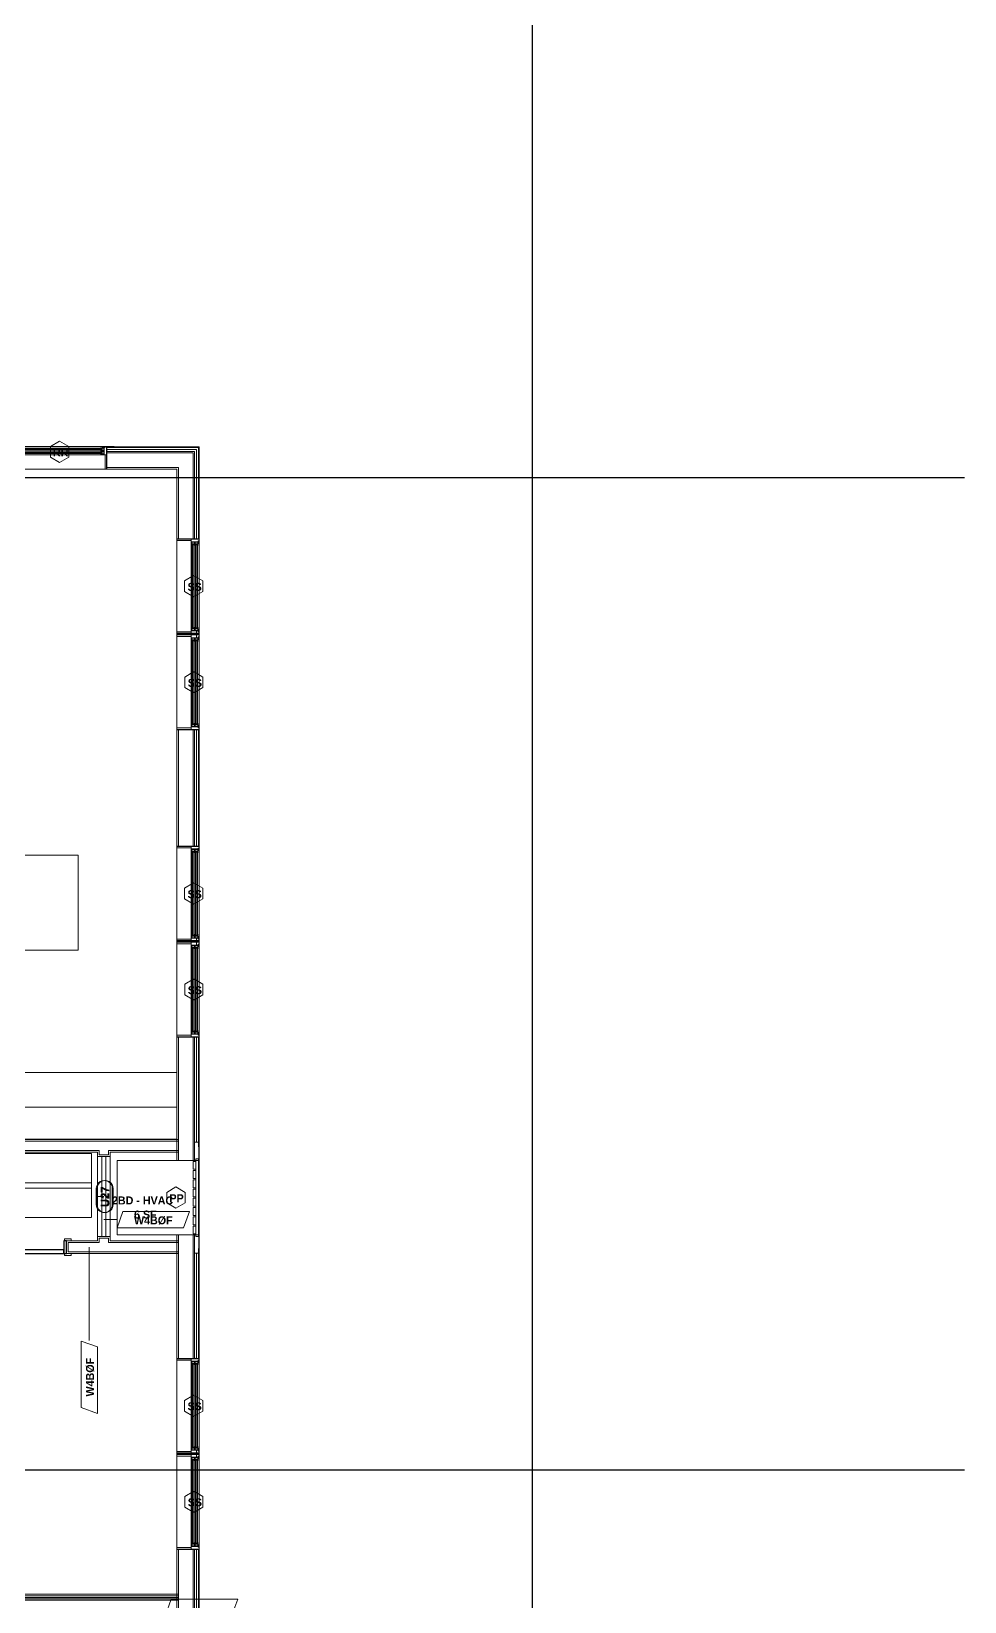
# Model space of a CAD drawing. Header units: inches. Extents: x -4058 to -1781, y 9814 to 12264.
# Drawn here: x -2131 to -1781, y 10418 to 11007 of the extents above; entities that cross this region are included whole.
import ezdxf

# ---------------------------------------------------------------- set-up
doc = ezdxf.new("R2010")
doc.units = ezdxf.units.IN
doc.header["$MEASUREMENT"] = 0
doc.linetypes.add('Dash', pattern=[0.25, 0.125, -0.125])
doc.linetypes.add('Grid Line 1_2_', pattern=[0.875, 0.5, -0.125, 0.125, -0.125])
for name, color, linetype, lineweight in [('0-1', 7, 'Continuous', 5), ('0-2', 7, 'Continuous', 9), ('A-AREA-IDEN', 2, 'Continuous', 9), ('A-DETL-GENF-HDLN-1', 7, 'Dash', 9), ('A-DETL-GENF-HDLN-2', 1, 'Continuous', 18), ('A-DOOR-3', 31, 'Continuous', 9), ('A-DOOR-4', 31, 'Continuous', 30), ('A-DOOR-FRAM-3', 31, 'Continuous', 30), ('A-DOOR-IDEN', 31, 'Continuous', 9), ('A-GENM-1', 7, 'Continuous', 9), ('A-GLAZ', 151, 'Continuous', 18), ('A-GLAZ-1', 10, 'Continuous', 30), ('A-GLAZ-2', 7, 'Continuous', 9), ('A-GLAZ-IDEN', 152, 'Continuous', 9), ('A-WALL', 113, 'Continuous', 18), ('A-WALL-1', 7, 'Continuous', 9), ('A-WALL-2', 250, 'Continuous', 18), ('A-WALL-3', 113, 'Continuous', 9), ('A-WALL-IDEN', 211, 'Continuous', 9), ('I-WALL-1', 7, 'Continuous', 9), ('Q-CASE', 31, 'Continuous', 9), ('Q-CASE-HDLN', 31, 'Dash', 9), ('S-GRID-1', 1, 'Grid Line 1_2_', 30)]:
    doc.layers.add(name, color=color, linetype=linetype, lineweight=lineweight)
doc.styles.add('Arial_B', font='arialbd.ttf', dxfattribs={"height": 3})
doc.styles.add('Century Gothic_B', font='GOTHICB.TTF', dxfattribs={"height": 3})

# ---------------------------------------------------------------- blocks, each defined once
blk = doc.blocks.new('Window-Double_Hung-Marvin-Essential - 2-WIDE _TEMP ALL LOW_ ESDH3066-3454271-UNITS PLANS - 3RD FLOOR')
at = {"layer": 'A-DETL-GENF-HDLN-1'}
blk.add_line((16.1, -4.22), (-16.5, -4.22), dxfattribs=at)
at = {"layer": 'A-DETL-GENF-HDLN-2'}
for p, q in [((-17.13, 4.19), (-17.75, 4.19)), ((-17.13, -1.16), (-17.13, 4.19)), ((17.12, 4.19), (17.75, 4.19)), ((17.12, 4.19), (17.12, -1.16)), ((-19.25, -3.23), (-19.25, -3.19)), ((-19.25, -3.19), (-17.9, -3.19)), ((-17.75, -3.23), (-19.25, -3.23)), ((-17.9, -3.19), (-17.9, -3.08)), ((-17.9, -3.08), (-17.75, -3.08)), ((-16.72, -1.19), (-17.75, -1.19)), ((-17.75, -4.28), (-17.75, -1.19)), ((-17.75, -4.28), (-17.16, -4.28)), ((-17.08, -3.87), (-17.16, -4.28)), ((-17.08, -3.87), (-16.19, -3.87)), ((-16.85, -4.25), (-16.85, -3.87)), ((-16.3, -4.25), (-16.85, -4.25)), ((-16.72, -3.77), (-16.72, -1.19)), ((-16.38, -3.77), (-16.72, -3.77)), ((-16.56, -1.53), (-15.34, -1.53)), ((-16.56, -1.53), (-16.56, -2.47)), ((-15.34, -2.47), (-16.56, -2.47)), ((-16.56, -2.75), (-15.34, -2.75)), ((-16.56, -2.75), (-16.56, -3.69)), ((-15.34, -3.69), (-16.56, -3.69)), ((-16.38, -3.87), (-16.38, -3.77)), ((-16.18, -4.01), (-16.3, -4.01)), ((-16.3, -4.01), (-16.3, -4.25)), ((-16.19, -3.87), (-16.19, -3.97)), ((-16.19, -3.97), (-16.1, -3.97)), ((-16.18, -4.22), (-16.18, -4.01)), ((-16.18, -4.22), (-16.1, -4.22)), ((-16.1, -3.97), (-16.1, -4.22)), ((-15.28, -1.65), (-15.94, -1.65)), ((-15.94, -1.65), (-15.94, -2.37)), ((-15.94, -2.37), (-15.28, -2.37)), ((-15.28, -2.87), (-15.94, -2.87)), ((-15.94, -2.87), (-15.94, -3.59)), ((-15.94, -3.59), (-15.28, -3.59)), ((-15.84, -1.66), (-15.84, -2.35)), ((-15.84, -2.88), (-15.84, -3.57)), ((-15.54, -1.79), (-15.54, -2.23)), ((-15.54, -3.01), (-15.54, -3.45)), ((-15.34, -1.53), (-15.28, -1.59)), ((-15.34, -2.47), (-15.28, -2.41)), ((-15.34, -2.75), (-15.28, -2.81)), ((-15.34, -3.69), (-15.28, -3.63)), ((-15.28, -1.59), (-15.28, -1.65)), ((-15.28, -2.37), (-15.28, -2.41)), ((-15.28, -2.81), (-15.28, -2.87)), ((-15.28, -3.59), (-15.28, -3.63)), ((15.34, -1.53), (15.28, -1.59)), ((15.28, -1.59), (15.28, -1.65)), ((15.28, -1.65), (15.94, -1.65)), ((15.28, -2.37), (15.28, -2.41)), ((15.94, -2.37), (15.28, -2.37)), ((15.34, -2.47), (15.28, -2.41)), ((15.34, -2.75), (15.28, -2.81)), ((15.28, -2.81), (15.28, -2.87)), ((15.28, -2.87), (15.94, -2.87)), ((15.28, -3.59), (15.28, -3.63)), ((15.94, -3.59), (15.28, -3.59)), ((15.34, -3.69), (15.28, -3.63)), ((16.56, -1.53), (15.34, -1.53)), ((15.34, -2.47), (16.56, -2.47)), ((16.56, -2.75), (15.34, -2.75)), ((15.34, -3.69), (16.56, -3.69)), ((15.54, -1.79), (15.54, -2.23)), ((15.54, -3.01), (15.54, -3.45)), ((15.84, -1.66), (15.84, -2.35)), ((15.84, -2.88), (15.84, -3.57)), ((15.94, -1.65), (15.94, -2.37)), ((15.94, -2.87), (15.94, -3.59)), ((16.19, -3.97), (16.1, -3.97)), ((16.1, -3.97), (16.1, -4.22)), ((16.18, -4.22), (16.1, -4.22)), ((16.18, -4.22), (16.18, -4.01)), ((16.18, -4.01), (16.3, -4.01)), ((17.08, -3.87), (16.19, -3.87)), ((16.19, -3.87), (16.19, -3.97)), ((16.3, -4.01), (16.3, -4.25)), ((16.3, -4.25), (16.85, -4.25)), ((16.38, -3.87), (16.38, -3.77)), ((16.38, -3.77), (16.72, -3.77)), ((16.56, -1.53), (16.56, -2.47)), ((16.56, -2.75), (16.56, -3.69)), ((16.72, -3.77), (16.72, -1.19)), ((16.72, -1.19), (17.75, -1.19)), ((16.85, -4.25), (16.85, -3.87)), ((17.08, -3.87), (17.16, -4.28)), ((17.75, -4.28), (17.16, -4.28)), ((17.75, -4.28), (17.75, -1.19)), ((17.9, -3.08), (17.75, -3.08)), ((17.75, -3.23), (19.25, -3.23)), ((17.9, -3.19), (17.9, -3.08)), ((19.25, -3.19), (17.9, -3.19)), ((19.25, -3.23), (19.25, -3.19))]:
    blk.add_line(p, q, dxfattribs=at)
at = {"layer": 'A-GLAZ'}
for p, q in [((15.84, -1.66), (-15.84, -1.66)), ((15.84, -1.79), (-15.84, -1.79)), ((15.84, -2.23), (-15.84, -2.23)), ((15.84, -2.35), (-15.84, -2.35)), ((15.84, -2.88), (-15.84, -2.88)), ((15.84, -3.01), (-15.84, -3.01)), ((15.84, -3.45), (-15.84, -3.45)), ((15.84, -3.57), (-15.84, -3.57))]:
    blk.add_line(p, q, dxfattribs=at)
at = {"layer": 'A-GLAZ-1'}
for p, q in [((-17.75, -1.16), (-17.75, 4.19)), ((17.75, 4.19), (17.75, -1.16)), ((-17.75, -4.28), (-17.75, -1.19)), ((17.75, -1.19), (17.75, -4.28))]:
    blk.add_line(p, q, dxfattribs=at)
at = {"layer": 'A-GLAZ-2'}
for p, q in [((-17.75, 4.19), (17.75, 4.19)), ((-17.75, -1.19), (17.75, -1.19)), ((17.75, -4.28), (-17.75, -4.28)), ((17.75, -4.19), (20.21, -4.19)), ((20.21, -4.25), (17.75, -4.25)), ((20.21, -4.19), (20.21, -4.25))]:
    blk.add_line(p, q, dxfattribs=at)
blk = doc.blocks.new('Perforated Panel at Magic-Pak - hvac panel - 3rd floor-2505074-UNITS PLANS - 3RD FLOOR')
at = {"layer": 'A-GLAZ-2'}
for p, q in [((-19.01, -4.13), (19.01, -4.13)), ((19.01, -4.19), (-19.01, -4.19))]:
    blk.add_line(p, q, dxfattribs=at)
blk = doc.blocks.new('Window-Double_Hung-Marvin-Essential - 2-WIDE _TEMP ALL LOW_ ESDH3066-3454268-UNITS PLANS - 3RD FLOOR')
at = {"layer": 'A-DETL-GENF-HDLN-1'}
blk.add_line((16.1, 4.22), (-16.5, 4.22), dxfattribs=at)
at = {"layer": 'A-DETL-GENF-HDLN-2'}
for p, q in [((-19.25, 3.23), (-19.25, 3.19)), ((-17.75, 3.23), (-19.25, 3.23)), ((-19.25, 3.19), (-17.9, 3.19)), ((-17.9, 3.19), (-17.9, 3.08)), ((-17.9, 3.08), (-17.75, 3.08)), ((-17.75, 4.28), (-17.16, 4.28)), ((-17.75, 4.28), (-17.75, 1.19)), ((-16.72, 1.19), (-17.75, 1.19)), ((-17.08, 3.87), (-17.16, 4.28)), ((-17.13, 1.16), (-17.13, -4.19)), ((-17.08, 3.87), (-16.19, 3.87)), ((-16.85, 4.25), (-16.85, 3.87)), ((-16.3, 4.25), (-16.85, 4.25)), ((-16.38, 3.77), (-16.72, 3.77)), ((-16.72, 3.77), (-16.72, 1.19)), ((-15.34, 3.69), (-16.56, 3.69)), ((-16.56, 2.75), (-16.56, 3.69)), ((-16.56, 2.75), (-15.34, 2.75)), ((-15.34, 2.47), (-16.56, 2.47)), ((-16.56, 1.53), (-16.56, 2.47)), ((-16.56, 1.53), (-15.34, 1.53)), ((-16.38, 3.87), (-16.38, 3.77)), ((-16.3, 4.01), (-16.3, 4.25)), ((-16.18, 4.01), (-16.3, 4.01)), ((-16.19, 3.97), (-16.1, 3.97)), ((-16.19, 3.87), (-16.19, 3.97)), ((-16.18, 4.22), (-16.1, 4.22)), ((-16.18, 4.22), (-16.18, 4.01)), ((-16.1, 3.97), (-16.1, 4.22)), ((-15.94, 2.87), (-15.94, 3.59)), ((-15.94, 3.59), (-15.28, 3.59)), ((-15.28, 2.87), (-15.94, 2.87)), ((-15.94, 1.65), (-15.94, 2.37)), ((-15.94, 2.37), (-15.28, 2.37)), ((-15.28, 1.65), (-15.94, 1.65)), ((-15.84, 2.88), (-15.84, 3.57)), ((-15.84, 1.66), (-15.84, 2.35)), ((-15.54, 3.01), (-15.54, 3.45)), ((-15.54, 1.79), (-15.54, 2.23)), ((-15.34, 3.69), (-15.28, 3.63)), ((-15.34, 2.75), (-15.28, 2.81)), ((-15.34, 2.47), (-15.28, 2.41)), ((-15.34, 1.53), (-15.28, 1.59)), ((-15.28, 3.59), (-15.28, 3.63)), ((-15.28, 2.81), (-15.28, 2.87)), ((-15.28, 2.37), (-15.28, 2.41)), ((-15.28, 1.59), (-15.28, 1.65)), ((15.34, 3.69), (15.28, 3.63)), ((15.28, 3.59), (15.28, 3.63)), ((15.94, 3.59), (15.28, 3.59)), ((15.28, 2.81), (15.28, 2.87)), ((15.28, 2.87), (15.94, 2.87)), ((15.34, 2.75), (15.28, 2.81)), ((15.34, 2.47), (15.28, 2.41)), ((15.28, 2.37), (15.28, 2.41)), ((15.94, 2.37), (15.28, 2.37)), ((15.28, 1.59), (15.28, 1.65)), ((15.28, 1.65), (15.94, 1.65)), ((15.34, 1.53), (15.28, 1.59)), ((15.34, 3.69), (16.56, 3.69)), ((16.56, 2.75), (15.34, 2.75)), ((15.34, 2.47), (16.56, 2.47)), ((16.56, 1.53), (15.34, 1.53)), ((15.54, 3.01), (15.54, 3.45)), ((15.54, 1.79), (15.54, 2.23)), ((15.84, 2.88), (15.84, 3.57)), ((15.84, 1.66), (15.84, 2.35)), ((15.94, 2.87), (15.94, 3.59)), ((15.94, 1.65), (15.94, 2.37)), ((16.18, 4.22), (16.1, 4.22)), ((16.1, 3.97), (16.1, 4.22)), ((16.19, 3.97), (16.1, 3.97)), ((16.18, 4.22), (16.18, 4.01)), ((16.18, 4.01), (16.3, 4.01)), ((16.19, 3.87), (16.19, 3.97)), ((17.08, 3.87), (16.19, 3.87)), ((16.3, 4.01), (16.3, 4.25)), ((16.3, 4.25), (16.85, 4.25)), ((16.38, 3.87), (16.38, 3.77)), ((16.38, 3.77), (16.72, 3.77)), ((16.56, 2.75), (16.56, 3.69)), ((16.56, 1.53), (16.56, 2.47)), ((16.72, 3.77), (16.72, 1.19)), ((16.72, 1.19), (17.75, 1.19)), ((16.85, 4.25), (16.85, 3.87)), ((17.08, 3.87), (17.16, 4.28)), ((17.12, -4.19), (17.12, 1.16)), ((17.75, 4.28), (17.16, 4.28)), ((17.75, 4.28), (17.75, 1.19)), ((17.75, 3.23), (19.25, 3.23)), ((17.9, 3.08), (17.75, 3.08)), ((17.9, 3.19), (17.9, 3.08)), ((19.25, 3.19), (17.9, 3.19)), ((19.25, 3.23), (19.25, 3.19)), ((-17.13, -4.19), (-17.75, -4.19)), ((17.12, -4.19), (17.75, -4.19))]:
    blk.add_line(p, q, dxfattribs=at)
at = {"layer": 'A-GLAZ'}
for p, q in [((15.84, 3.57), (-15.84, 3.57)), ((15.84, 3.45), (-15.84, 3.45)), ((15.84, 3.01), (-15.84, 3.01)), ((15.84, 2.88), (-15.84, 2.88)), ((15.84, 2.35), (-15.84, 2.35)), ((15.84, 2.23), (-15.84, 2.23)), ((15.84, 1.79), (-15.84, 1.79)), ((15.84, 1.66), (-15.84, 1.66))]:
    blk.add_line(p, q, dxfattribs=at)
at = {"layer": 'A-GLAZ-1'}
for p, q in [((-17.75, 4.28), (-17.75, 1.19)), ((-17.75, 1.16), (-17.75, -4.19)), ((17.75, 1.19), (17.75, 4.28)), ((17.75, -4.19), (17.75, 1.16))]:
    blk.add_line(p, q, dxfattribs=at)
at = {"layer": 'A-GLAZ-2'}
for p, q in [((17.75, 4.28), (-17.75, 4.28)), ((-17.75, 1.19), (17.75, 1.19)), ((20.21, 4.25), (17.75, 4.25)), ((17.75, 4.19), (20.21, 4.19)), ((20.21, 4.19), (20.21, 4.25)), ((-17.75, -4.19), (17.75, -4.19))]:
    blk.add_line(p, q, dxfattribs=at)
blk = doc.blocks.new('V-Series_EWC4_SPVU_RFA_2015 - 2ND AND 3RD FLOOR-2226480-UNITS PLANS - 3RD FLOOR')
at = {"layer": 'A-GENM-1'}
for p, q in [((-3859.97, 11740.34), (-3859.97, 11739.78)), ((-3858.97, 11740.34), (-3859.97, 11740.34)), ((-3859.97, 11739.78), (-3859.97, 11711.9)), ((-3858.97, 11739.78), (-3859.97, 11739.78)), ((-3859.97, 11739.78), (-3858.97, 11739.78)), ((-3858.97, 11739.78), (-3858.97, 11740.34)), ((-3858.97, 11711.9), (-3858.97, 11739.78)), ((-3829.54, 11739.78), (-3858.97, 11739.78)), ((-3858.97, 11739.78), (-3858.97, 11739.34)), ((-3858.97, 11739.34), (-3857.97, 11739.34)), ((-3857.97, 11739.34), (-3857.97, 11736.54)), ((-3829.54, 11711.9), (-3829.54, 11739.78)), ((-3857.97, 11736.54), (-3858.97, 11736.54)), ((-3858.97, 11736.54), (-3858.97, 11736.04)), ((-3858.97, 11736.04), (-3857.97, 11736.04)), ((-3857.97, 11733.06), (-3858.97, 11733.06)), ((-3858.97, 11733.06), (-3858.97, 11732.56)), ((-3858.97, 11732.56), (-3857.97, 11732.56)), ((-3857.97, 11736.04), (-3857.97, 11733.06)), ((-3857.97, 11732.56), (-3857.97, 11729.57)), ((-3857.97, 11729.57), (-3858.97, 11729.57)), ((-3858.97, 11729.57), (-3858.97, 11729.07)), ((-3858.97, 11729.07), (-3857.97, 11729.07)), ((-3857.97, 11729.07), (-3857.97, 11726.09)), ((-3857.97, 11726.09), (-3858.97, 11726.09)), ((-3858.97, 11726.09), (-3858.97, 11725.59)), ((-3858.97, 11725.59), (-3857.97, 11725.59)), ((-3857.97, 11722.61), (-3858.97, 11722.61)), ((-3858.97, 11722.61), (-3858.97, 11722.11)), ((-3858.97, 11722.11), (-3857.97, 11722.11)), ((-3857.97, 11725.59), (-3857.97, 11722.61)), ((-3857.97, 11722.11), (-3857.97, 11719.12)), ((-3857.97, 11719.12), (-3858.97, 11719.12)), ((-3858.97, 11719.12), (-3858.97, 11718.62)), ((-3858.97, 11718.62), (-3857.97, 11718.62)), ((-3857.97, 11715.64), (-3858.97, 11715.64)), ((-3858.97, 11715.64), (-3858.97, 11715.14)), ((-3858.97, 11715.14), (-3857.97, 11715.14)), ((-3857.97, 11718.62), (-3857.97, 11715.64)), ((-3857.97, 11715.14), (-3857.97, 11712.34)), ((-3859.97, 11711.9), (-3858.97, 11711.9)), ((-3859.97, 11711.9), (-3859.97, 11711.34)), ((-3858.97, 11711.9), (-3859.97, 11711.9)), ((-3859.97, 11711.34), (-3858.97, 11711.34)), ((-3857.97, 11712.34), (-3858.97, 11712.34)), ((-3858.97, 11712.34), (-3858.97, 11711.9)), ((-3858.97, 11711.34), (-3858.97, 11711.9)), ((-3858.97, 11711.9), (-3829.54, 11711.9))]:
    blk.add_line(p, q, dxfattribs=at)
blk = doc.blocks.new('Window-Double_Hung-Marvin-Essential - 1-WIDE _TEMP LOWER_ ESDH3066-3454270-UNITS PLANS - 3RD FLOOR')
at = {"layer": 'A-DETL-GENF-HDLN-1'}
blk.add_line((16.1, 4.22), (-16.5, 4.22), dxfattribs=at)
at = {"layer": 'A-DETL-GENF-HDLN-2'}
for p, q in [((-19.25, 3.23), (-19.25, 3.19)), ((-17.75, 3.23), (-19.25, 3.23)), ((-19.25, 3.19), (-17.9, 3.19)), ((-17.9, 3.19), (-17.9, 3.08)), ((-17.9, 3.08), (-17.75, 3.08)), ((-17.75, 4.28), (-17.16, 4.28)), ((-17.75, 4.28), (-17.75, 1.19)), ((-16.72, 1.19), (-17.75, 1.19)), ((-17.08, 3.87), (-17.16, 4.28)), ((-17.13, 1.16), (-17.13, -4.19)), ((-17.08, 3.87), (-16.19, 3.87)), ((-16.85, 4.25), (-16.85, 3.87)), ((-16.3, 4.25), (-16.85, 4.25)), ((-16.38, 3.77), (-16.72, 3.77)), ((-16.72, 3.77), (-16.72, 1.19)), ((-15.34, 3.69), (-16.56, 3.69)), ((-16.56, 2.75), (-16.56, 3.69)), ((-16.56, 2.75), (-15.34, 2.75)), ((-15.34, 2.47), (-16.56, 2.47)), ((-16.56, 1.53), (-16.56, 2.47)), ((-16.56, 1.53), (-15.34, 1.53)), ((-16.38, 3.87), (-16.38, 3.77)), ((-16.3, 4.01), (-16.3, 4.25)), ((-16.18, 4.01), (-16.3, 4.01)), ((-16.19, 3.97), (-16.1, 3.97)), ((-16.19, 3.87), (-16.19, 3.97)), ((-16.18, 4.22), (-16.1, 4.22)), ((-16.18, 4.22), (-16.18, 4.01)), ((-16.1, 3.97), (-16.1, 4.22)), ((-15.94, 2.87), (-15.94, 3.59)), ((-15.94, 3.59), (-15.28, 3.59)), ((-15.28, 2.87), (-15.94, 2.87)), ((-15.94, 1.65), (-15.94, 2.37)), ((-15.94, 2.37), (-15.28, 2.37)), ((-15.28, 1.65), (-15.94, 1.65)), ((-15.84, 2.88), (-15.84, 3.57)), ((-15.84, 1.66), (-15.84, 2.35)), ((-15.54, 3.01), (-15.54, 3.45)), ((-15.54, 1.79), (-15.54, 2.23)), ((-15.34, 3.69), (-15.28, 3.63)), ((-15.34, 2.75), (-15.28, 2.81)), ((-15.34, 2.47), (-15.28, 2.41)), ((-15.34, 1.53), (-15.28, 1.59)), ((-15.28, 3.59), (-15.28, 3.63)), ((-15.28, 2.81), (-15.28, 2.87)), ((-15.28, 2.37), (-15.28, 2.41)), ((-15.28, 1.59), (-15.28, 1.65)), ((15.34, 3.69), (15.28, 3.63)), ((15.28, 3.59), (15.28, 3.63)), ((15.94, 3.59), (15.28, 3.59)), ((15.28, 2.81), (15.28, 2.87)), ((15.28, 2.87), (15.94, 2.87)), ((15.34, 2.75), (15.28, 2.81)), ((15.34, 2.47), (15.28, 2.41)), ((15.28, 2.37), (15.28, 2.41)), ((15.94, 2.37), (15.28, 2.37)), ((15.28, 1.59), (15.28, 1.65)), ((15.28, 1.65), (15.94, 1.65)), ((15.34, 1.53), (15.28, 1.59)), ((15.34, 3.69), (16.56, 3.69)), ((16.56, 2.75), (15.34, 2.75)), ((15.34, 2.47), (16.56, 2.47)), ((16.56, 1.53), (15.34, 1.53)), ((15.54, 3.01), (15.54, 3.45)), ((15.54, 1.79), (15.54, 2.23)), ((15.84, 2.88), (15.84, 3.57)), ((15.84, 1.66), (15.84, 2.35)), ((15.94, 2.87), (15.94, 3.59)), ((15.94, 1.65), (15.94, 2.37)), ((16.18, 4.22), (16.1, 4.22)), ((16.1, 3.97), (16.1, 4.22)), ((16.19, 3.97), (16.1, 3.97)), ((16.18, 4.22), (16.18, 4.01)), ((16.18, 4.01), (16.3, 4.01)), ((16.19, 3.87), (16.19, 3.97)), ((17.08, 3.87), (16.19, 3.87)), ((16.3, 4.01), (16.3, 4.25)), ((16.3, 4.25), (16.85, 4.25)), ((16.38, 3.87), (16.38, 3.77)), ((16.38, 3.77), (16.72, 3.77)), ((16.56, 2.75), (16.56, 3.69)), ((16.56, 1.53), (16.56, 2.47)), ((16.72, 3.77), (16.72, 1.19)), ((16.72, 1.19), (17.75, 1.19)), ((16.85, 4.25), (16.85, 3.87)), ((17.08, 3.87), (17.16, 4.28)), ((17.12, -4.19), (17.12, 1.16)), ((17.75, 4.28), (17.16, 4.28)), ((17.75, 4.28), (17.75, 1.19)), ((17.75, 3.23), (19.25, 3.23)), ((17.9, 3.08), (17.75, 3.08)), ((17.9, 3.19), (17.9, 3.08)), ((19.25, 3.19), (17.9, 3.19)), ((19.25, 3.23), (19.25, 3.19)), ((-17.13, -4.19), (-17.75, -4.19)), ((17.12, -4.19), (17.75, -4.19))]:
    blk.add_line(p, q, dxfattribs=at)
at = {"layer": 'A-GLAZ'}
for p, q in [((15.84, 3.57), (-15.84, 3.57)), ((15.84, 3.45), (-15.84, 3.45)), ((15.84, 3.01), (-15.84, 3.01)), ((15.84, 2.88), (-15.84, 2.88)), ((15.84, 2.35), (-15.84, 2.35)), ((15.84, 2.23), (-15.84, 2.23)), ((15.84, 1.79), (-15.84, 1.79)), ((15.84, 1.66), (-15.84, 1.66))]:
    blk.add_line(p, q, dxfattribs=at)
at = {"layer": 'A-GLAZ-1'}
for p, q in [((-17.75, 4.28), (-17.75, 1.19)), ((-17.75, 1.16), (-17.75, -4.19)), ((17.75, 1.19), (17.75, 4.28)), ((17.75, -4.19), (17.75, 1.16))]:
    blk.add_line(p, q, dxfattribs=at)
at = {"layer": 'A-GLAZ-2'}
for p, q in [((17.75, 4.28), (-17.75, 4.28)), ((-17.75, 1.19), (17.75, 1.19)), ((20.46, 4.25), (17.75, 4.25)), ((17.75, 4.19), (20.46, 4.19)), ((20.46, 4.19), (20.46, 4.25)), ((-17.75, -4.19), (17.75, -4.19))]:
    blk.add_line(p, q, dxfattribs=at)
blk = doc.blocks.new('CTR - 1st Phase - Shell_rvt-1-UNITS PLANS - 3RD FLOOR')
at = {"layer": 'A-WALL-1'}
for p, q in [((-2076.8, 10850.89), (-2100.26, 10850.89)), ((-2068.67, 10850.89), (-2076.8, 10850.89)), ((-2068.42, 10850.89), (-2068.67, 10850.89)), ((-2068.42, 10818.8), (-2068.42, 10850.89)), ((-2102.97, 10847.89), (-2102.97, 10847.86)), ((-2102.97, 10842.51), (-2076.8, 10842.51)), ((-2076.8, 10842.51), (-2076.8, 10816.34)), ((-2071.45, 10816.34), (-2071.42, 10816.34)), ((-2076.8, 10780.84), (-2076.8, 10780.34)), ((-2071.42, 10780.84), (-2071.45, 10780.84)), ((-2071.45, 10780.34), (-2071.42, 10780.34)), ((-2068.42, 10780.34), (-2068.42, 10780.84)), ((-2076.8, 10744.84), (-2076.8, 10701.14)), ((-2071.42, 10744.84), (-2071.45, 10744.84)), ((-2068.42, 10703.6), (-2068.42, 10742.38)), ((-2071.45, 10701.14), (-2071.42, 10701.14)), ((-2076.8, 10665.64), (-2076.8, 10665.14)), ((-2071.42, 10665.64), (-2071.45, 10665.64)), ((-2071.45, 10665.14), (-2071.42, 10665.14)), ((-2068.42, 10665.14), (-2068.42, 10665.64)), ((-2076.8, 10629.64), (-2076.8, 10583.33)), ((-2071.42, 10629.64), (-2071.45, 10629.64)), ((-2068.42, 10588.4), (-2068.42, 10627.18)), ((-2070.17, 10583.33), (-2070.17, 10590.15)), ((-2070.17, 10590.15), (-2068.67, 10590.15)), ((-2068.67, 10590.15), (-2068.67, 10588.4)), ((-2068.67, 10588.4), (-2068.42, 10588.4)), ((-2076.8, 10583.33), (-2070.17, 10583.33)), ((-2076.8, 10555.45), (-2076.8, 10509.14)), ((-2070.17, 10555.45), (-2076.8, 10555.45)), ((-2070.17, 10548.63), (-2070.17, 10555.45)), ((-2068.42, 10550.38), (-2068.67, 10550.38)), ((-2068.67, 10550.38), (-2068.67, 10548.63)), ((-2068.42, 10511.6), (-2068.42, 10550.38)), ((-2068.67, 10548.63), (-2070.17, 10548.63)), ((-2071.45, 10509.14), (-2071.42, 10509.14)), ((-2076.8, 10473.64), (-2076.8, 10473.14)), ((-2071.42, 10473.64), (-2071.45, 10473.64)), ((-2071.45, 10473.14), (-2071.42, 10473.14)), ((-2068.42, 10473.14), (-2068.42, 10473.64)), ((-2076.8, 10437.64), (-2076.8, 10358)), ((-2071.42, 10437.64), (-2071.45, 10437.64)), ((-2068.42, 10358), (-2068.42, 10435.18))]:
    blk.add_line(p, q, dxfattribs=at)
at = {"layer": 'A-WALL-2'}
for p, q in [((-2076.8, 10850.64), (-2102.97, 10850.64)), ((-2076.8, 10849.89), (-2102.97, 10849.89)), ((-2076.8, 10849.14), (-2102.97, 10849.14)), ((-2076.8, 10850.64), (-2069.42, 10850.64)), ((-2076.8, 10849.89), (-2070.17, 10849.89)), ((-2076.8, 10849.14), (-2070.67, 10849.14)), ((-2070.67, 10849.14), (-2070.17, 10849.14)), ((-2070.17, 10849.89), (-2069.42, 10849.89)), ((-2070.17, 10816.34), (-2070.17, 10849.14)), ((-2069.42, 10850.64), (-2068.67, 10850.64)), ((-2069.42, 10816.34), (-2069.42, 10849.89)), ((-2068.67, 10816.34), (-2068.67, 10850.64)), ((-2076.8, 10848.64), (-2102.97, 10848.64)), ((-2076.8, 10848.64), (-2076.17, 10848.64)), ((-2076.17, 10848.64), (-2070.67, 10848.64)), ((-2070.67, 10816.34), (-2070.67, 10848.64)), ((-2076.8, 10843.14), (-2102.97, 10843.14)), ((-2076.8, 10843.14), (-2076.17, 10843.14)), ((-2076.17, 10816.34), (-2076.17, 10843.14)), ((-2076.17, 10780.34), (-2076.17, 10780.84)), ((-2070.67, 10780.34), (-2070.67, 10780.84)), ((-2070.17, 10780.34), (-2070.17, 10780.84)), ((-2069.42, 10780.34), (-2069.42, 10780.84)), ((-2068.67, 10780.34), (-2068.67, 10780.84)), ((-2076.17, 10701.14), (-2076.17, 10744.84)), ((-2070.67, 10701.14), (-2070.67, 10744.84)), ((-2070.17, 10701.14), (-2070.17, 10744.84)), ((-2069.42, 10701.14), (-2069.42, 10744.84)), ((-2068.67, 10701.14), (-2068.67, 10744.84)), ((-2076.17, 10665.14), (-2076.17, 10665.64)), ((-2070.67, 10665.14), (-2070.67, 10665.64)), ((-2070.17, 10665.14), (-2070.17, 10665.64)), ((-2069.42, 10665.14), (-2069.42, 10665.64)), ((-2068.67, 10665.14), (-2068.67, 10665.64)), ((-2076.17, 10583.33), (-2076.17, 10629.64)), ((-2070.67, 10583.33), (-2070.67, 10629.64)), ((-2070.17, 10590.15), (-2070.17, 10629.64)), ((-2069.42, 10590.15), (-2069.42, 10629.64)), ((-2068.67, 10590.15), (-2068.67, 10629.64)), ((-2076.17, 10509.14), (-2076.17, 10555.45)), ((-2070.67, 10509.14), (-2070.67, 10555.45)), ((-2070.17, 10509.14), (-2070.17, 10548.63)), ((-2069.42, 10509.14), (-2069.42, 10548.63)), ((-2068.67, 10509.14), (-2068.67, 10548.63)), ((-2076.17, 10473.14), (-2076.17, 10473.64)), ((-2070.67, 10473.14), (-2070.67, 10473.64)), ((-2070.17, 10473.14), (-2070.17, 10473.64)), ((-2069.42, 10473.14), (-2069.42, 10473.64)), ((-2068.67, 10473.14), (-2068.67, 10473.64)), ((-2076.17, 10358), (-2076.17, 10437.64)), ((-2070.67, 10358), (-2070.67, 10437.64)), ((-2070.17, 10358), (-2070.17, 10437.64)), ((-2069.42, 10358), (-2069.42, 10437.64)), ((-2068.67, 10358), (-2068.67, 10437.64))]:
    blk.add_line(p, q, dxfattribs=at)
at = {"layer": '0-2'}
blk.add_blockref('Window-Double_Hung-Marvin-Essential - 1-WIDE _TEMP LOWER_ ESDH3066-3454270-UNITS PLANS - 3RD FLOOR', (-2120.72, 10846.7), dxfattribs=at)
for name, p, rotation in [('Window-Double_Hung-Marvin-Essential - 2-WIDE _TEMP ALL LOW_ ESDH3066-3454271-UNITS PLANS - 3RD FLOOR', (-2072.61, 10798.59), 89.99999999999991), ('Window-Double_Hung-Marvin-Essential - 2-WIDE _TEMP ALL LOW_ ESDH3066-3454268-UNITS PLANS - 3RD FLOOR', (-2072.61, 10762.59), 269.9999999999999), ('Window-Double_Hung-Marvin-Essential - 2-WIDE _TEMP ALL LOW_ ESDH3066-3454271-UNITS PLANS - 3RD FLOOR', (-2072.61, 10683.39), 89.99999999999991), ('Window-Double_Hung-Marvin-Essential - 2-WIDE _TEMP ALL LOW_ ESDH3066-3454268-UNITS PLANS - 3RD FLOOR', (-2072.61, 10647.39), 269.9999999999999), ('Perforated Panel at Magic-Pak - hvac panel - 3rd floor-2505074-UNITS PLANS - 3RD FLOOR', (-2072.61, 10569.39), 89.99999999999991), ('V-Series_EWC4_SPVU_RFA_2015 - 2ND AND 3RD FLOOR-2226480-UNITS PLANS - 3RD FLOOR', (-5928.65, 22295.23), 180), ('Window-Double_Hung-Marvin-Essential - 2-WIDE _TEMP ALL LOW_ ESDH3066-3454271-UNITS PLANS - 3RD FLOOR', (-2072.61, 10491.39), 89.99999999999991), ('Window-Double_Hung-Marvin-Essential - 2-WIDE _TEMP ALL LOW_ ESDH3066-3454268-UNITS PLANS - 3RD FLOOR', (-2072.61, 10455.39), 269.9999999999999)]:
    blk.add_blockref(name, p, dxfattribs=dict(at, rotation=rotation))
blk = doc.blocks.new('CTR - 1st Phase - Common Walls_rvt-1-UNITS PLANS - 3RD FLOOR')
at = {"layer": 'A-WALL-2'}
for p, q in [((-2076.17, 10420.16), (-2437.85, 10420.16)), ((-2076.17, 10419.54), (-2437.22, 10419.54)), ((-2076.17, 10419.04), (-2436.72, 10419.04)), ((-2076.17, 10418.54), (-2436.22, 10418.54))]:
    blk.add_line(p, q, dxfattribs=at)
at = {"layer": 'I-WALL-1'}
for p, q in [((-2076.17, 10420.79), (-2438.47, 10420.79)), ((-2076.17, 10411.91), (-2076.17, 10420.79))]:
    blk.add_line(p, q, dxfattribs=at)
blk = doc.blocks.new('CTR - 1st Phase - Structure_rvt-1-UNITS PLANS - 3RD FLOOR')
at = {"layer": 'S-GRID-1'}
for p, q in [((-1943.32, 9814.03), (-1943.32, 12247.5)), ((-1781.27, 10839.19), (-4041.78, 10839.19)), ((-1781.27, 10467.19), (-4041.78, 10467.19))]:
    blk.add_line(p, q, dxfattribs=at)
blk = doc.blocks.new('083100 - Access Doors and Panels - Type 1 - ACCESS PANEL - 2-6 X 6-0-3934919-UNITS PLANS - 3RD FLOOR')
at = {"layer": 'A-DOOR-3'}
for p, q in [((15, 0.75), (-15, 0.75)), ((-15, 0.75), (-15, -0.75)), ((15, -0.75), (15, 0.75)), ((-15, -0.75), (15, -0.75))]:
    blk.add_line(p, q, dxfattribs=at)
blk = doc.blocks.new('SLIDING - FLUSH - SLIDING - FLUSH - 5-0 x 6-8-3934327-UNITS PLANS - 3RD FLOOR')
at = {"layer": 'A-DOOR-3'}
for p, q in [((-30.25, 3), (-32.75, 3)), ((-32.75, 3), (-32.75, 2.25)), ((-32.75, 2.25), (-30.25, 2.25)), ((-30.25, 2.25), (-30.25, 3)), ((30.25, 3), (30.25, 2.25)), ((32.75, 3), (30.25, 3)), ((30.25, 2.25), (32.75, 2.25)), ((32.75, 2.25), (32.75, 3)), ((-30.25, -2.5), (-32.75, -2.5)), ((-32.75, -2.5), (-32.75, -3.25)), ((-32.75, -3.25), (-30.25, -3.25)), ((-30.25, -3.25), (-30.25, -2.5)), ((32.75, -2.5), (30.25, -2.5)), ((30.25, -2.5), (30.25, -3.25)), ((30.25, -3.25), (32.75, -3.25)), ((32.75, -3.25), (32.75, -2.5))]:
    blk.add_line(p, q, dxfattribs=at)
at = {"layer": 'A-DOOR-4'}
for p, q in [((1, 2.25), (-30, 2.25)), ((-30, 2.25), (-30, 0.87)), ((-30, 0.87), (1, 0.87)), ((30, 0.87), (-1, 0.87)), ((-1, 0.87), (-1, -0.5)), ((1, 0.87), (1, 2.25)), ((30, -0.5), (30, 0.87)), ((-1, -0.5), (30, -0.5))]:
    blk.add_line(p, q, dxfattribs=at)
at = {"layer": 'A-DOOR-FRAM-3'}
for p, q in [((-30, 2.25), (-31, 2.25)), ((-31, 2.25), (-31, -2.5)), ((-30, -2.5), (-30, 2.25)), ((31, 2.25), (30, 2.25)), ((30, 2.25), (30, -2.5)), ((31, -2.5), (31, 2.25)), ((-31, -2.5), (-30, -2.5)), ((30, -2.5), (31, -2.5))]:
    blk.add_line(p, q, dxfattribs=at)
blk = doc.blocks.new('OD_CW_Closet - OD_CW_Closet-4058409-UNITS PLANS - 3RD FLOOR')
at = {"layer": 'Q-CASE-HDLN'}
for p, q in [((0.74, -24), (0.74, 0)), ((0.74, 0), (149.46, 0)), ((149.46, 0), (149.46, -24)), ((0.74, -11), (149.46, -11)), ((0.74, -13), (149.46, -13)), ((149.46, -24), (0.74, -24))]:
    blk.add_line(p, q, dxfattribs=at)
blk = doc.blocks.new('OD_CW_Upper Cabinet - OD_CW_Upper Cabinet-4366992-UNITS PLANS - 3RD FLOOR')
at = {"layer": 'Q-CASE-HDLN'}
for p, q in [((181.39, 24), (0.74, 24)), ((0.74, 24), (0.74, 12)), ((181.39, 12), (181.39, 24)), ((0.74, 12), (181.39, 12))]:
    blk.add_line(p, q, dxfattribs=at)
blk = doc.blocks.new('Casework 23 - Casework 7-4344611-UNITS PLANS - 3RD FLOOR')
at = {"layer": 'Q-CASE'}
for p, q in [((-2113.8, 10697.85), (-2251.33, 10697.85)), ((-2251.33, 10697.85), (-2251.33, 10662.16)), ((-2113.8, 10662.16), (-2113.8, 10697.85)), ((-2197.8, 10662.16), (-2197.8, 10682.13)), ((-2197.8, 10682.13), (-2164.8, 10682.13)), ((-2164.8, 10682.13), (-2164.8, 10662.16)), ((-2251.33, 10662.16), (-2197.8, 10662.16)), ((-2164.8, 10662.16), (-2113.8, 10662.16)), ((-2191.3, 10616.29), (-2221.3, 10616.29)), ((-2221.3, 10616.29), (-2221.3, 10591.29)), ((-2191.3, 10615.29), (-2191.3, 10616.29)), ((-2076.8, 10616.29), (-2161.3, 10616.29)), ((-2161.3, 10616.29), (-2161.3, 10615.29)), ((-2221.3, 10591.29), (-2191.3, 10591.29)), ((-2161.3, 10591.29), (-2076.8, 10591.29))]:
    blk.add_line(p, q, dxfattribs=at)
blk = doc.blocks.new('Wall Tag - Arch Wall-3956453-UNITS PLANS - 3RD FLOOR')
at = {"layer": 'A-WALL-IDEN'}
for p, q in [((-0.356, 0.094), (-0.424, -0.094)), ((0.424, 0.094), (-0.356, 0.094)), ((0.356, -0.094), (0.424, 0.094)), ((-0.424, -0.094), (0.356, -0.094))]:
    blk.add_line(p, q, dxfattribs=at)
blk = doc.blocks.new('Window Tag - ONE-4156801-UNITS PLANS - 3RD FLOOR')
at = {"layer": 'A-GLAZ-IDEN'}
for p, q in [((0, 0.125), (-0.107, 0.062)), ((-0.107, 0.062), (-0.107, -0.062)), ((0.107, 0.062), (0, 0.125)), ((0.107, -0.062), (0.107, 0.062)), ((-0.107, -0.062), (0, -0.125)), ((0, -0.125), (0.107, -0.062))]:
    blk.add_line(p, q, dxfattribs=at)
blk = doc.blocks.new('Door Tag - Type Mark-2601225-UNITS PLANS - 3RD FLOOR')
at = {"layer": 'A-DOOR-IDEN'}
for p, q in [((0.09375, 0.09375), (-0.09375, 0.09375)), ((-0.09375, -0.09375), (0.09375, -0.09375))]:
    blk.add_line(p, q, dxfattribs=at)
for centre, start, end in [((-0.09375, 0), 90, 270), ((0.09375, 0), 270, 90)]:
    blk.add_arc(centre, 0.09375, start, end, dxfattribs=at)

msp = doc.modelspace()

# ---------------------------------------------------------------- linework, layer by layer
at = {"layer": 'A-DOOR-IDEN'}
for q in [(-2106.97, 10569.79), (-2106.66, 10569.79)]:
    msp.add_line((-2104.17, 10569.79), q, dxfattribs=at)
at = {"layer": 'A-WALL'}
for p, q in [((-2258.07, 10590.54), (-2076.17, 10590.54)), ((-2258.07, 10587.04), (-2105.92, 10587.04)), ((-2105.92, 10587.04), (-2105.92, 10585.41)), ((-2105.92, 10585.41), (-2102.42, 10585.41)), ((-2102.42, 10587.04), (-2076.17, 10587.04)), ((-2102.42, 10585.41), (-2102.42, 10587.04)), ((-2105.92, 10552.54), (-2117.47, 10552.54)), ((-2117.47, 10552.54), (-2117.47, 10549.04)), ((-2117.47, 10549.04), (-2076.17, 10549.04)), ((-2102.42, 10554.16), (-2105.92, 10554.16)), ((-2105.92, 10554.16), (-2105.92, 10552.54)), ((-2102.42, 10552.54), (-2102.42, 10554.16)), ((-2076.17, 10552.54), (-2102.42, 10552.54))]:
    msp.add_line(p, q, dxfattribs=at)
at = {"layer": 'A-WALL-3'}
for p, q in [((-2076.17, 10591.16), (-2257.45, 10591.16)), ((-2076.17, 10586.41), (-2076.17, 10591.16)), ((-2257.45, 10586.41), (-2106.55, 10586.41)), ((-2106.55, 10553.16), (-2106.55, 10586.41)), ((-2106.55, 10584.79), (-2104.92, 10584.79)), ((-2103.42, 10584.79), (-2101.8, 10584.79)), ((-2101.8, 10586.41), (-2076.17, 10586.41)), ((-2101.8, 10586.41), (-2101.8, 10553.16)), ((-2104.92, 10554.79), (-2106.55, 10554.79)), ((-2101.8, 10554.79), (-2103.42, 10554.79)), ((-2106.55, 10553.16), (-2118.1, 10553.16)), ((-2118.1, 10553.16), (-2118.1, 10548.41)), ((-2076.17, 10553.16), (-2101.8, 10553.16)), ((-2076.17, 10548.41), (-2076.17, 10553.16)), ((-2118.1, 10548.41), (-2076.17, 10548.41))]:
    msp.add_line(p, q, dxfattribs=at)
at = {"layer": 'A-WALL-IDEN'}
for p, q in [((-2104.17, 10561.14), (-2099.34, 10561.14)), ((-2109.58, 10550.79), (-2109.58, 10515.8))]:
    msp.add_line(p, q, dxfattribs=at)

# ---------------------------------------------------------------- block references
at = {"layer": '0-1'}
for name in ['CTR - 1st Phase - Structure_rvt-1-UNITS PLANS - 3RD FLOOR', 'CTR - 1st Phase - Shell_rvt-1-UNITS PLANS - 3RD FLOOR', 'CTR - 1st Phase - Common Walls_rvt-1-UNITS PLANS - 3RD FLOOR']:
    msp.add_blockref(name, (0, 0), dxfattribs=at)
at = {"layer": 'A-DOOR-3'}
for name, p, rotation in [('083100 - Access Doors and Panels - Type 1 - ACCESS PANEL - 2-6 X 6-0-3934919-UNITS PLANS - 3RD FLOOR', (-2104.17, 10569.79), 90.00000000014963), ('SLIDING - FLUSH - SLIDING - FLUSH - 5-0 x 6-8-3934327-UNITS PLANS - 3RD FLOOR', (-2149.1, 10550.66), 180)]:
    msp.add_blockref(name, p, dxfattribs=dict(at, rotation=rotation))
at = {"layer": 'A-DOOR-IDEN', "xscale": 31.99999999999999, "yscale": 31.99999999999999, "zscale": 31.99999999999999, "rotation": 89.99999999999955}
for p in [(-2103.97, 10569.79), (-2103.66, 10569.79)]:
    msp.add_blockref('Door Tag - Type Mark-2601225-UNITS PLANS - 3RD FLOOR', p, dxfattribs=at)
at = {"layer": 'A-GLAZ-IDEN', "xscale": 31.99999999999999, "yscale": 31.99999999999999, "zscale": 31.99999999999999}
for p in [(-2120.72, 10848.98), (-2070.49, 10798.59), (-2070.39, 10762.59), (-2070.49, 10683.39), (-2070.39, 10647.39), (-2077.11, 10569.39), (-2070.49, 10491.39), (-2070.39, 10455.39)]:
    msp.add_blockref('Window Tag - ONE-4156801-UNITS PLANS - 3RD FLOOR', p, dxfattribs=at)
at = {"layer": 'A-WALL-IDEN', "xscale": 31.99999999999999, "yscale": 31.99999999999999, "zscale": 31.99999999999999}
for p in [(-2085.61, 10561.14), (-2067.48, 10415.91)]:
    msp.add_blockref('Wall Tag - Arch Wall-3956453-UNITS PLANS - 3RD FLOOR', p, dxfattribs=at)
at = {"layer": 'A-WALL-IDEN', "xscale": 31.99999999999999, "yscale": 31.99999999999999, "zscale": 31.99999999999999, "rotation": 89.99999999999955}
msp.add_blockref('Wall Tag - Arch Wall-3956453-UNITS PLANS - 3RD FLOOR', (-2109.58, 10502.07), dxfattribs=at)
at = {"layer": 'Q-CASE'}
msp.add_blockref('Casework 23 - Casework 7-4344611-UNITS PLANS - 3RD FLOOR', (0, 0), dxfattribs=at)
at = {"layer": 'Q-CASE', "rotation": 180}
for name, p in [('OD_CW_Upper Cabinet - OD_CW_Upper Cabinet-4366992-UNITS PLANS - 3RD FLOOR', (-2076.06, 10615.29)), ('OD_CW_Closet - OD_CW_Closet-4058409-UNITS PLANS - 3RD FLOOR', (-2107.99, 10562))]:
    msp.add_blockref(name, p, dxfattribs=at)

# ---------------------------------------------------------------- texts
at = {"layer": 'A-AREA-IDEN', "char_height": 3, "attachment_point": 1, "style": 'Century Gothic_B'}
for s, insert, width in [('2BD - HVAC', (-2101.09, 10569.84), 29.593), ('6 SF', (-2092.8, 10564.55), 9.494)]:
    msp.add_mtext(s, dxfattribs=dict(at, insert=insert, width=width))
at = {"layer": 'A-DOOR-IDEN', "char_height": 3, "width": 9.393, "attachment_point": 1, "rotation": 90, "style": 'Arial_B'}
for insert in [(-2105.35, 10565.86), (-2105.04, 10565.86)]:
    msp.add_mtext('U27', dxfattribs=dict(at, insert=insert))
at = {"layer": 'A-GLAZ-IDEN', "char_height": 3, "attachment_point": 1, "style": 'Century Gothic_B'}
for s, insert, width in [('RR', (-2123.24, 10850.27), 6.06), ('SS', (-2072.75, 10799.87), 5.454), ('SS', (-2072.65, 10763.87), 5.454), ('SS', (-2072.75, 10684.67), 5.454), ('SS', (-2072.65, 10648.67), 5.454), ('PP', (-2079.53, 10570.67), 5.858), ('SS', (-2072.75, 10492.67), 5.454), ('SS', (-2072.65, 10456.67), 5.454)]:
    msp.add_mtext(s, dxfattribs=dict(at, insert=insert, width=width))
at = {"layer": 'A-WALL-IDEN', "insert": (-2092.82, 10562.38), "char_height": 3, "width": 17.372, "attachment_point": 1, "style": 'Century Gothic_B'}
msp.add_mtext('W4BØF', dxfattribs=at)
at = {"layer": 'A-WALL-IDEN', "insert": (-2110.82, 10494.85), "char_height": 3, "width": 17.372, "attachment_point": 1, "rotation": 90, "style": 'Century Gothic_B'}
msp.add_mtext('W4BØF', dxfattribs=at)

doc.saveas('drawing.dxf')
